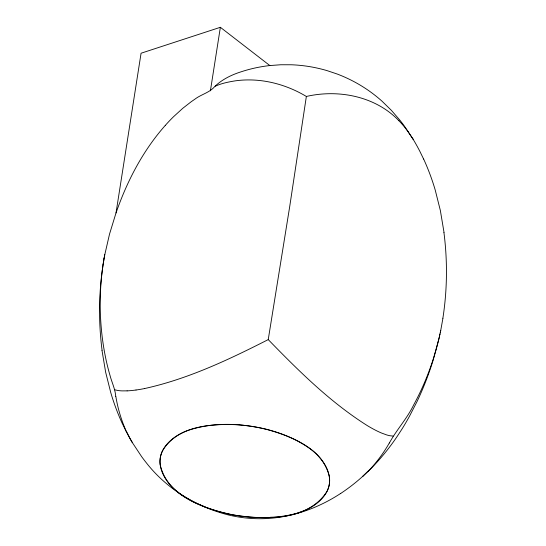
<?xml version="1.0" encoding="UTF-8"?>
<svg xmlns="http://www.w3.org/2000/svg" width="546" height="546" viewBox="0 0 546 546"><rect width="100%" height="100%" fill="white"/><g stroke="black" fill="none" stroke-linecap="round" stroke-linejoin="round"><path stroke-width="0.82" d="M165.295 125.396A205.767 188.268 15.9 0 1 173.478 116.776L182.801 108.279L190.977 101.911A130.835 119.71 15.9 0 1 194.553 99.433C200.969 94.349 209.582 92.806 214.885 86.391C221.226 83.395 228.351 81.961 235.271 80.849C259.862 77.402 285.217 83.756 306.361 96.458L289.687 206.702L268.236 339.598C228.719 359.691 188.07 378.992 144.547 388.561M104.771 254.764L109.521 234.118L116.018 212.933L141.073 53.221L220.366 27.3L269.833 65.554L280.74 64.756L291.305 64.769A133.715 122.345 15.9 0 1 327.095 70.639L337.025 73.969A133.285 121.949 15.9 0 1 374.03 94.554A137.653 125.942 15.9 0 1 382.091 101.263L391.373 110.347L399.808 120.093A175.02 160.135 15.9 0 1 404.381 126.092L413.206 139.394M210.408 90.813L220.366 27.3M103.078 264.469L104.163 258.053M442.922 318.25L440.704 330.61M104.068 258.613C99.563 284.446 99.085 310.933 102.204 336.957C103.795 349.836 106.293 362.626 109.917 375.095C111.739 382.248 115.199 388.923 115.732 396.355M104.054 258.633L104.266 257.487M104.17 257.985L104.368 256.927M104.293 257.343L104.47 256.367M104.409 256.695L104.579 255.801M104.532 256.054L104.682 255.241M104.648 255.405L104.791 254.682M440.288 332.616L440.752 330.371M439.858 334.623L440.383 332.145M439.421 336.629L440.008 333.913M438.964 338.636L439.619 335.674M438.493 340.636L439.216 337.435M438.8 339.189L433.067 360.421A365.697 334.596 15.9 0 1 417.103 401.419L409.459 416.291A309.753 283.415 15.9 0 1 402.013 429.006L397.563 435.845A259.091 237.053 15.9 0 1 371.819 467.704L362.571 476.494A200.15 183.128 15.9 0 1 340.745 493.42M438.377 340.943C432.876 363.172 424.665 384.766 413.691 404.879C407.118 418.577 396.567 429.75 389.373 442.997M116.032 212.94C127.047 181.176 142.895 150.662 165.295 125.396M368.243 471.062L363.302 475.832M362.571 476.494L363.172 475.955M215.192 86.111C222.591 79.136 231.873 74.7 241.482 71.683A138.261 126.501 15.9 0 1 269.833 65.554M340.731 493.4C317.499 508.654 290.24 518.154 262.333 518.7A123.853 113.315 15.9 0 1 229.163 515.137C196.881 507.111 166.694 489.052 146.191 462.626A175.075 160.19 15.9 0 1 141.619 456.627L132.412 442.69A124.256 113.691 15.9 0 1 129.914 438.302L126.522 431.545M298.703 512.578C314.278 508.142 332.145 494.751 329.361 476.631C322.857 448.689 291.987 436.486 267.13 429.511C242.322 423.362 215.69 421.99 191.025 429.449C175.751 433.879 158.224 446.546 160.101 464.325C167.015 496.573 204.259 508.688 232.896 514.864C264.476 519.833 307.889 521.437 327.143 491.202C335.189 474.597 321.976 456.381 308.292 447.488C287.524 433.408 262.51 426.644 237.674 424.781C211.384 423.573 177.498 425.668 162.49 450.805C154.866 466.202 166.066 483.64 178.624 492.594M306.361 96.458C338.602 89.073 375.593 96.26 398.962 120.782M127.116 390.861L122.127 390.881A34.753 31.798 15.9 0 1 117.759 390.472L114.756 389.776M270.325 517.471C247.563 518.536 224.549 514.762 203.371 506.326M393.127 436.083L389.946 435.735A29.846 27.307 15.9 0 1 386.479 434.855L381.429 432.992A81.613 74.672 15.9 0 1 375.327 430.118A129.73 118.7 15.9 0 1 367.308 425.614C330.166 402.17 298.703 370.946 268.236 339.598M407.923 131.456L412.824 138.773M412.974 139.012L413.588 140.029A208.231 190.527 15.9 0 1 419.874 151.379L423.614 159.07M122.386 423.648L126.126 431.34A208.231 190.527 15.9 0 0 132.412 442.69M444.021 232.412L440.356 210.51L435.258 190.179A251.071 229.716 15.9 0 0 423.648 159.057M101.979 350.307L105.644 372.208L110.742 392.54A251.071 229.716 15.9 0 0 122.352 423.662M102.075 350.3A358.742 328.235 15.9 0 1 103.119 264.476M443.925 232.419A358.742 328.235 15.9 0 1 442.881 318.236M203.44 506.156A99.024 90.602 15.9 0 1 178.508 492.731M298.751 512.708A105.091 96.157 15.9 0 1 270.311 517.267M126.392 431.593A157.002 143.653 15.9 0 1 115.834 396.348M136.015 390.001A91.114 83.367 15.9 0 1 127.116 390.875M144.547 388.554A140.274 128.351 15.9 0 1 136.015 390.021M398.976 120.768A101.133 92.533 15.9 0 1 407.91 131.463M389.318 442.97A163.759 149.836 15.9 0 1 368.325 471.123"/></g></svg>
